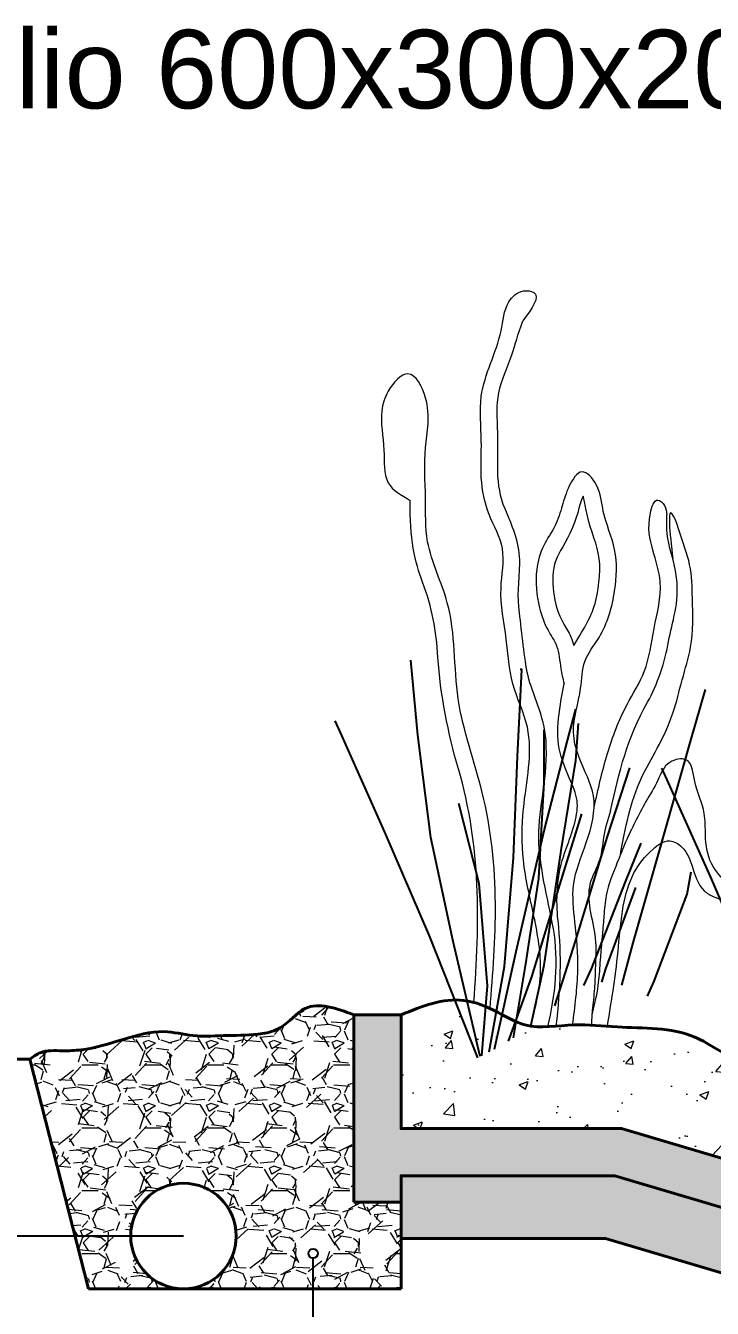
# Model space of a CAD drawing. Header units: millimetres. Extents: x 3441.7 to 3473.1, y 1370.7 to 1404.8.
# Drawn here: x 3446.475 to 3447.761, y 1384.103 to 1386.508 of the extents above; entities that cross this region are included whole.
import ezdxf

# ---------------------------------------------------------------- set-up
doc = ezdxf.new("R2010")
doc.units = ezdxf.units.MM
doc.layers.add('MURATURA_section_wall', color=7, linetype='Continuous', lineweight=40)
doc.layers.add('PIANTE_laghetto - PISCINA', color=7, linetype='Continuous', lineweight=0, true_color=0x306c2d)
doc.layers.add('TRATTEGGI - hatch', color=7, linetype='Continuous', lineweight=5, true_color=0x8f8f8f)
doc.layers.add('SCRITTE_txt', color=7, linetype='Continuous')
doc.layers.add('VEGETAZIONE', color=7, linetype='Continuous', true_color=0x007a00)
doc.styles.get("Standard").update_dxf_attribs({"font": 'arial.ttf'})

msp = doc.modelspace()

# ---------------------------------------------------------------- hatches: boundary and pattern name
at = {"layer": 'TRATTEGGI - hatch'}
h = msp.add_hatch(dxfattribs=at)
h.set_pattern_fill('AR-CONC', color=256, scale=0.02355811703335998, style=0)
h.set_pattern_definition([(49.99999999999999, (3430.489087552899, 1278.141046516916), (0.168972993250777, -0.01478322140013178), [0.01766858777501998, -0.1943544655252198]), (355, (3430.489087552899, 1278.141046516916), (-0.03268720155789828, 0.1772023031727764), [0.01413487022001599, -0.1554835724201759]), (100.4514, (3430.503168635226, 1278.139814582879), (0.1362859171931564, 0.1624189741929805), [0.01501598855748601, -0.1651758793151319]), (46.18420000000002, (3430.489087552899, 1278.188162750983), (0.2514218952632876, -0.03899316310809395), [0.02650288166252992, -0.291531698287829]), (96.63559999999998, (3430.510039375372, 1278.184913307577), (0.2201889340403323, 0.2294838280696005), [0.0225239835429725, -0.247763779395061]), (351.1842, (3430.489087552899, 1278.188162750983), (0.2201887549008587, 0.2294840000497168), [0.02120230533002398, -0.2332253586302638]), (21, (3430.512645669933, 1278.176383692466), (0.1406200619184462, -0.09484942946135617), [0.01766858777501998, -0.1943544655252198]), (326.0000000000001, (3430.512645669933, 1278.176383692466), (0.05732051065419451, 0.1708316962796002), [0.01413487022001599, -0.1554835724201759]), (71.4514, (3430.524364003398, 1278.168479565858), (0.1979406301820009, 0.07598211188320783), [0.01501598855748602, -0.1651758793151319]), (37.50000000000001, (3430.489087552899, 1278.141046516916), (0.002864632946734582, 0.07842352368244265), [0, -0.153598923057507, 0, -0.1578393841235118, 0, -0.1560725253460098]), (7.499999999999999, (3430.489087552899, 1278.141046516916), (0.06197422950974011, 0.09291597267852499), [0, -0.08999200706743508, 0, -0.150065205502503, 0, -0.05948424550923392]), (327.5, (3430.436552951915, 1278.141046516916), (0.1257585142638295, -0.005313503079909423), [0, -0.05889529258339993, 0, -0.1837533128602078, 0, -0.2438265112952757]), (317.5, (3430.412994834881, 1278.141046516916), (0.1373876802960483, 0.02358284889407171), [0, -0.07656388035841993, 0, -0.1220310462328047, 0, -0.1731521601951958])])
edge = h.paths.add_edge_path()
edge.add_spline(control_points=[(3448.626986008772, 1384.36408928047), (3448.616284966148, 1384.369509891408), (3448.602569500271, 1384.37644884047), (3448.587470476228, 1384.380280927143), (3448.583624676937, 1384.381105693783)], knot_values=[0.5011025843369028, 0.5011025843369028, 0.5011025843369028, 0.5011025843369028, 0.5130988855937124, 0.517118801961612, 0.517118801961612, 0.517118801961612, 0.517118801961612], degree=3, periodic=0)
edge.add_spline(control_points=[(3448.583624676937, 1384.381105693783), (3448.576633703315, 1384.382604971666), (3448.569457382911, 1384.383651370957), (3448.562282346363, 1384.384597319959)], knot_values=[0.4937950970855718, 0.4937950970855718, 0.4937950970855718, 0.4937950970855718, 0.5011025843369028, 0.5011025843369028, 0.5011025843369028, 0.5011025843369028], degree=3, periodic=0)
edge.add_spline(control_points=[(3448.562282346363, 1384.384597319959), (3448.55910887835, 1384.385015706525), (3448.534050365928, 1384.388164478205), (3448.488844330006, 1384.395358303628), (3448.424095981852, 1384.394377970753), (3448.392044682872, 1384.433497794104), (3448.35343546044, 1384.464790280346), (3448.295734580174, 1384.456110808514), (3448.232578456064, 1384.46141133315), (3448.167603923368, 1384.450868162345), (3448.139699625193, 1384.490385224681), (3448.103116272775, 1384.499904131303), (3448.060600090164, 1384.499133000485), (3448.021628133934, 1384.505960220471), (3448.005604551296, 1384.51797353299), (3448.004338498651, 1384.518983916096)], knot_values=[0.2931844578492684, 0.2931844578492684, 0.2931844578492684, 0.2931844578492684, 0.2964165078740583, 0.3187075686946895, 0.3411876713864884, 0.3568625899763333, 0.3680617106062649, 0.390238570641479, 0.4110750544264405, 0.4359546933720397, 0.4479562875021786, 0.4561919804661894, 0.4731712960813115, 0.4921314562677731, 0.4937950970855717, 0.4937950970855717, 0.4937950970855717, 0.4937950970855717], degree=3, periodic=0)
edge.add_spline(control_points=[(3448.004338498651, 1384.518983916096), (3447.99507382102, 1384.526377663743), (3447.979197672713, 1384.54581744286), (3447.955795261771, 1384.554275770697), (3447.943493677511, 1384.556586704213)], knot_values=[0.2685481115321977, 0.2685481115321977, 0.2685481115321977, 0.2685481115321977, 0.28072224657598, 0.2931844578492685, 0.2931844578492685, 0.2931844578492685, 0.2931844578492685], degree=3, periodic=0)
edge.add_spline(control_points=[(3447.943493677511, 1384.556586704213), (3447.939536528814, 1384.557330080624), (3447.92555458619, 1384.559214418685), (3447.911581250959, 1384.558958999883), (3447.901668212893, 1384.558474433358)], knot_values=[0.2545532415691723, 0.2545532415691723, 0.2545532415691723, 0.2545532415691723, 0.2585620604381326, 0.2685481115321977, 0.2685481115321977, 0.2685481115321977, 0.2685481115321977], degree=3, periodic=0)
edge.add_spline(control_points=[(3447.901668212893, 1384.558474433358), (3447.881847791237, 1384.557505576707), (3447.837133790096, 1384.552535635517), (3447.795838485027, 1384.574048569333), (3447.773665931073, 1384.587002858055)], knot_values=[0.2089800167974521, 0.2089800167974521, 0.2089800167974521, 0.2089800167974521, 0.2289464228629254, 0.2545532415691723, 0.2545532415691723, 0.2545532415691723, 0.2545532415691723], degree=3, periodic=0)
edge.add_spline(control_points=[(3447.773665931073, 1384.587002858055), (3447.772595279532, 1384.587628384965), (3447.757432700596, 1384.596535709298), (3447.701005590866, 1384.631685995013), (3447.625505494412, 1384.627835635732), (3447.570412418222, 1384.631820225493), (3447.564384793953, 1384.632274996033)], knot_values=[0.135361206988783, 0.135361206988783, 0.135361206988783, 0.135361206988783, 0.1365976897117721, 0.1529116788690293, 0.202823824127184, 0.2089800167974521, 0.2089800167974521, 0.2089800167974521, 0.2089800167974521], degree=3, periodic=0)
edge.add_spline(control_points=[(3447.564384793953, 1384.632274996033), (3447.55439967784, 1384.633028350331), (3447.544473524975, 1384.633829098024), (3447.534518208923, 1384.634373924538)], knot_values=[0.1251631097145695, 0.1251631097145695, 0.1251631097145695, 0.1251631097145695, 0.135361206988783, 0.135361206988783, 0.135361206988783, 0.135361206988783], degree=3, periodic=0)
edge.add_spline(control_points=[(3447.534518208923, 1384.634373924538), (3447.523756288401, 1384.634962894251), (3447.512052056399, 1384.635277180134), (3447.500176919685, 1384.634789600035), (3447.49925451581, 1384.63474745311)], knot_values=[0.1132112940040025, 0.1132112940040025, 0.1132112940040025, 0.1132112940040025, 0.1242356664862213, 0.1251631097145696, 0.1251631097145696, 0.1251631097145696, 0.1251631097145696], degree=3, periodic=0)
edge.add_spline(control_points=[(3447.49925451581, 1384.63474745311), (3447.489143291233, 1384.634285446144), (3447.478922620779, 1384.633305371435), (3447.468748307626, 1384.632488256404)], knot_values=[0.1030448289445009, 0.1030448289445009, 0.1030448289445009, 0.1030448289445009, 0.1132112940040025, 0.1132112940040025, 0.1132112940040025, 0.1132112940040025], degree=3, periodic=0)
edge.add_spline(control_points=[(3447.468748307626, 1384.632488256404), (3447.46349738077, 1384.63206654624), (3447.458258801438, 1384.631688241289), (3447.453053987137, 1384.631446959087)], knot_values=[0.09779795246185546, 0.09779795246185546, 0.09779795246185546, 0.09779795246185546, 0.1030448289445009, 0.1030448289445009, 0.1030448289445009, 0.1030448289445009], degree=3, periodic=0)
edge.add_spline(control_points=[(3447.453053987137, 1384.631446959087), (3447.442193303175, 1384.630943484881), (3447.431479637386, 1384.631036628944), (3447.421107581655, 1384.632576967059)], knot_values=[0.08684949897873384, 0.08684949897873384, 0.08684949897873384, 0.08684949897873384, 0.09779795246185545, 0.09779795246185545, 0.09779795246185545, 0.09779795246185545], degree=3, periodic=0)
edge.add_spline(control_points=[(3447.421107581655, 1384.632576967059), (3447.417351129704, 1384.633134831986), (3447.396188895243, 1384.637397844345), (3447.371909201109, 1384.652096175606), (3447.349920001324, 1384.663059967232), (3447.344736668988, 1384.665454942523)], knot_values=[0.05856241272629621, 0.05856241272629621, 0.05856241272629621, 0.05856241272629621, 0.06252761890288273, 0.08117035315130852, 0.08684949897873386, 0.08684949897873386, 0.08684949897873386, 0.08684949897873386], degree=3, periodic=0)
edge.add_spline(control_points=[(3447.344736668988, 1384.665454942523), (3447.334729395491, 1384.670078835261), (3447.324539975401, 1384.674087457486), (3447.31425343562, 1384.676949815874)], knot_values=[0.04759788993637733, 0.04759788993637733, 0.04759788993637733, 0.04759788993637733, 0.0585624127262962, 0.0585624127262962, 0.0585624127262962, 0.0585624127262962], degree=3, periodic=0)
edge.add_spline(control_points=[(3447.31425343562, 1384.676949815874), (3447.307844837474, 1384.678733088485), (3447.262927464163, 1384.688058716122), (3447.217178136556, 1384.669548841067), (3447.17799450055, 1384.653695401364)], knot_values=[0, 0, 0, 0, 0.006830987087222934, 0.04759788993637733, 0.04759788993637733, 0.04759788993637733, 0.04759788993637733], degree=3, periodic=0)
edge.add_line((3447.17799450055, 1384.653695401364), (3447.17799450055, 1384.440282274528))
edge.add_line((3447.17799450055, 1384.440282274528), (3447.590976585685, 1384.440282274528))
edge.add_line((3447.590976585685, 1384.440282274528), (3448.668447533848, 1384.120727471054))
edge.add_spline(control_points=[(3448.668447533847, 1384.120727471054), (3448.664341938309, 1384.126681847458), (3448.66023634277, 1384.132636223861), (3448.659016404636, 1384.139292934548)], knot_values=[0.615720511461927, 0.615720511461927, 0.615720511461927, 0.615720511461927, 0.6227264886776177, 0.6227264886776177, 0.6227264886776177, 0.6227264886776177], degree=3, periodic=0)
edge.add_spline(control_points=[(3448.659016404636, 1384.139292934548), (3448.65883901181, 1384.1402608957), (3448.658157667339, 1384.146014887206), (3448.661428448483, 1384.158106412086), (3448.649223926814, 1384.168863517263), (3448.633727424122, 1384.176195174578), (3448.636160276977, 1384.199099119603), (3448.642987535764, 1384.224010805972), (3448.670199704908, 1384.24570788437), (3448.691498613354, 1384.264106932986), (3448.696714311107, 1384.280142810497), (3448.697390233778, 1384.283016882363)], knot_values=[0.5564706609806979, 0.5564706609806979, 0.5564706609806979, 0.5564706609806979, 0.5574894094430287, 0.5624350491049266, 0.5678511514804009, 0.5723498011281799, 0.578660232080564, 0.5879270232432696, 0.5989720119904535, 0.612808126842453, 0.615720511461927, 0.615720511461927, 0.615720511461927, 0.615720511461927], degree=3, periodic=0)
edge.add_spline(control_points=[(3448.697390233778, 1384.283016882363), (3448.70003584922, 1384.294266229718), (3448.697656889714, 1384.327698792459), (3448.669928116044, 1384.343223487058), (3448.652031585058, 1384.351883081906)], knot_values=[0.5261296247405244, 0.5261296247405244, 0.5261296247405244, 0.5261296247405244, 0.5375289312820626, 0.5564706609806979, 0.5564706609806979, 0.5564706609806979, 0.5564706609806979], degree=3, periodic=0)
edge.add_spline(control_points=[(3448.652031585058, 1384.351883081906), (3448.647048456338, 1384.354294268511), (3448.638457277725, 1384.35827700141), (3448.630319222985, 1384.362400841497), (3448.626986008772, 1384.36408928047)], knot_values=[0.5171188019616121, 0.5171188019616121, 0.5171188019616121, 0.5171188019616121, 0.5223929568988179, 0.5261296247405245, 0.5261296247405245, 0.5261296247405245, 0.5261296247405245], degree=3, periodic=0)
h = msp.add_hatch(dxfattribs=at)
h.set_pattern_fill('GRAVEL', color=256, scale=0.1177905851667999, style=0)
h.set_pattern_definition([(228.0128, (3430.57389677422, 1278.258837102083), (-0.9423244730992744, -1.060115424529902), [0.01584707416600059, -1.568863169408103]), (184.9697, (3430.563295621555, 1278.247058043566), (1.413487145860476, 0.1177895612140737), [0.02719407681628876, -2.692212780278491]), (132.5104, (3430.536203786966, 1278.244702231863), (1.177904758376638, -1.295697458535163), [0.01917489377813302, -1.898316839846872]), (267.2737, (3430.490265458751, 1278.215254585571), (0.1177901160925554, 2.355811738081095), [0.02476405704429767, -2.451641176223129]), (292.8337, (3430.489087552899, 1278.190518562686), (-0.5889540926012364, 1.413486599342803), [0.02428311808506163, -2.404031988557486]), (357.2737, (3430.498510799713, 1278.168138351504), (-2.355811738081095, 0.1177901160925555), [0.02476405704429767, -2.451641176223129]), (37.6942, (3430.523246822598, 1278.166960445653), (-1.531278472413038, -1.177904721486243), [0.0327491986033402, -3.242168070337806]), (72.2553, (3430.549160751335, 1278.186984845131), (0.8245353639129672, 2.591392429745056), [0.03091861511926297, -3.0609439569223]), (121.4296, (3430.558583998148, 1278.216432491423), (-0.9423256512428514, 1.531277022513954), [0.02484792394093637, -2.45994717933616]), (175.2364, (3430.54562703378, 1278.237634796753), (1.295696548302336, -0.1177895877940149), [0.02836774220689069, -1.390018779184718]), (222.3974, (3430.51735729334, 1278.239990608456), (-1.413487887888816, -1.295695504170608), [0.03668564216902949, -3.631881283917378]), (138.8141, (3430.606878138066, 1278.214076679719), (-0.8245344432735688, 0.7067431945378704), [0.01252125699381599, -1.239609742964116]), (171.4692, (3430.597454891253, 1278.222322020681), (1.531277405135769, -0.2355821020618153), [0.02382161457237805, -2.358345496613515]), (225, (3430.57389677422, 1278.225855738236), (-1.307738197362516e-17, -0.1177906216169731), [0.01665806234487401, -0.1499229144756216]), (203.1986, (3430.565651433258, 1278.239990608456), (0.5889528941091167, 0.2355813264373224), [0.008970695385133145, -0.8880956627823818]), (291.8014, (3430.557406092296, 1278.236456890901), (-0.1177905746246189, 0.353371787658498), [0.01268639939421985, -0.62163533717555]), (30.9638, (3430.562117715703, 1278.224677832384), (0.3533715225445456, 0.235581462871316), [0.0206049892726431, -0.6662262588868776]), (161.5651, (3430.579786303478, 1278.235278985049), (0.2355812215245591, -0.1177903970814682), [0.01489944890833369, -0.3575871271717639]), (16.38950000000001, (3430.489087552899, 1278.236456890901), (1.17790611062023, 0.3533708967855924), [0.02087249169155694, -2.066381978040469]), (70.3462, (3430.509111952378, 1278.242346420159), (-0.4711617808523363, -1.295696688389105), [0.01751086618148164, -1.733572100458542]), (293.1986, (3430.579786303478, 1278.258837102083), (-0.2355813264373224, 0.5889528941091167), [0.01794127297968113, -0.8791250851878339]), (343.6105, (3430.586853738588, 1278.242346420159), (-1.17790611062023, 0.3533708967855927), [0.0208724916915569, -2.066381978040464]), (339.444, (3430.489087552899, 1278.163426728098), (-0.5889531431037308, 0.2355806987497554), [0.02012805519330277, -0.9862751756341762]), (294.7751, (3430.507934046526, 1278.156359292988), (-0.5889520058006174, 1.295696839895231), [0.01686502040301203, -1.66963949350048]), (66.80140000000002, (3430.58096420933, 1278.141046516916), (0.2355813264373225, 0.5889528941091167), [0.01794127297968113, -0.8791250851878339]), (17.35400000000001, (3430.58803164444, 1278.157537198839), (-1.531277844998996, -0.4711616930850839), [0.01974535358209583, -1.954784704051154]), (69.444, (3430.523246822598, 1278.141046516916), (-0.2355806987497557, -0.5889531431037306), [0.01006402759665138, -0.9963392032308274]), (101.3098999999999, (3430.57389677422, 1278.141046516916), (-0.1177903062577298, 0.4711624292729236), [0.006006141937655113, -0.5946102898489743]), (165.9638, (3430.572718868368, 1278.146936046174), (0.3533718198128506, -0.1177903563422442), [0.02428311808506163, -0.4613798325690968]), (186.009, (3430.549160751335, 1278.152825575433), (1.177905822327076, 0.1177905047725866), [0.02250389129611712, -2.227882057969795]), (303.6901, (3430.562117715703, 1278.214076679719), (-0.1177907423591828, 0.235581118243206), [0.01698799377392621, -0.4077119683648143]), (353.1572, (3430.571540962516, 1278.199941809499), (2.002439873094945, -0.2355821124138375), [0.02965896260148922, -2.93623223255227]), (60.94540000000001, (3430.600988608808, 1278.196408091944), (-0.4711623438710185, -0.8245341414662876), [0.01212724748643302, -1.200601034874424]), (90, (3430.606878138066, 1278.207009244609), (-0.1177905851667999, 0.1177905851667999), [0.007067435110007993, -0.1107231500567919]), (120.2564, (3430.546804939631, 1278.156359292988), (0.4711617383806968, -0.8245343854441655), [0.01636393925371251, -1.620035168903286]), (48.01280000000001, (3430.53855959867, 1278.170494163208), (0.9423244730992743, 1.060115424529902), [0.03169414833200118, -1.553016095242102]), (0, (3430.559761904, 1278.194052280241), (0.1177905851667999, 0.1177905851667999), [0.03062555214336797, -0.08716503302343191]), (325.3048, (3430.590387456143, 1278.194052280241), (-1.17790517543078, 0.8245351102967684), [0.0186243405830634, -1.843808304236254]), (254.0546, (3430.605700232215, 1278.183451127576), (-0.1177905721269558, -0.4711623555856305), [0.0171505447814564, -0.8403778721972152]), (207.646, (3430.600988608808, 1278.166960445653), (-2.238020624294429, -1.17790676020671), [0.02792402507256742, -2.764483076016995]), (175.4261, (3430.576252585923, 1278.154003481284), (-1.531277672932311, 0.1177899727925218), [0.02954176096924818, -2.92463115560977])])
edge = h.paths.add_edge_path()
edge.add_spline(control_points=[(3447.089651561675, 1384.653695401364), (3447.056816373207, 1384.665821883943), (3447.002752123937, 1384.685788547987), (3446.960899501855, 1384.628966960355), (3446.908675148649, 1384.61456973897), (3446.853547376381, 1384.616097849758), (3446.791597507573, 1384.61119333731), (3446.726403852416, 1384.628335034458), (3446.656212561904, 1384.607439621398), (3446.594139558154, 1384.587843672121), (3446.541851548254, 1384.585575509953), (3446.506389687167, 1384.588366796428), (3446.488810062656, 1384.575066356518), (3446.482469612816, 1384.57026928181)], knot_values=[0, 0, 0, 0, 0.03121522665980068, 0.05139692731773267, 0.0630734230654281, 0.08526418554703034, 0.1074208439248687, 0.1260476330410255, 0.152360943614841, 0.1799228949803939, 0.1920610787143747, 0.2060840589802473, 0.2139949604115924, 0.2139949604115924, 0.2139949604115924, 0.2139949604115924], degree=3, periodic=0)
edge.add_line((3446.482469612816, 1384.57026928181), (3446.592375436395, 1384.140150907767))
edge.add_line((3446.592375436395, 1384.140150907767), (3446.770468642831, 1384.140150907767))
edge.add_arc((3446.770468642831, 1384.239020204087), 0.09886929632047295, 180.0000000000122, 269.99999999999847, ccw=False)
edge.add_arc((3446.770468642831, 1384.239020204087), 0.09886929632047295, 0, 180, ccw=False)
edge.add_arc((3446.770468642831, 1384.239020204087), 0.09886929632047295, -90, 0, ccw=False)
edge.add_line((3446.770468642831, 1384.140150907767), (3447.17799450055, 1384.140150907767))
edge.add_line((3447.17799450055, 1384.140150907767), (3447.17799450055, 1384.302749455748))
edge.add_line((3447.17799450055, 1384.302749455748), (3447.089651561675, 1384.302749455748))
edge.add_line((3447.089651561675, 1384.302749455748), (3447.089651561675, 1384.653695401364))
at = {"layer": 'TRATTEGGI - hatch', "true_color": 0x383838}
h = msp.add_hatch(color=250, dxfattribs=at)
edge = h.paths.add_edge_path()
edge.add_line((3456.551099478119, 1384.653695401364), (3456.462756539244, 1384.653695401364))
edge.add_line((3456.462756539244, 1384.653695401364), (3456.462756539244, 1384.440282274528))
edge.add_line((3456.462756539244, 1384.440282274528), (3456.049774454108, 1384.440282274528))
edge.add_line((3456.049774454108, 1384.440282274528), (3454.959548217281, 1384.116944525659))
edge.add_line((3454.959548217281, 1384.116944525658), (3454.846692872668, 1384.116944525658))
edge.add_line((3454.846692872668, 1384.116944525658), (3454.829013894122, 1384.048126028993))
edge.add_spline(control_points=[(3454.829013894122, 1384.048126028993), (3454.828326594166, 1384.043974026779), (3454.827296052277, 1384.03990037189), (3454.825886328689, 1384.035951436967)], knot_values=[0.2016462037135931, 0.2016462037135931, 0.2016462037135931, 0.2016462037135931, 0.2059052589238498, 0.2059052589292023, 0.2059052589292023, 0.2059052589292023], degree=3, periodic=0)
edge.add_spline(control_points=[(3454.686083012494, 1383.977811104862), (3454.714320172576, 1383.976477410998), (3454.769195600554, 1383.97084226566), (3454.817210187075, 1384.011647723171), (3454.825886328687, 1384.035951436962)], knot_values=[0.1470175366604609, 0.1470175366604609, 0.1470175366604609, 0.1470175366604609, 0.1754338550701806, 0.2016462037135931, 0.2016462037135931, 0.2016462037135931, 0.2016462037189456], degree=3, periodic=0)
edge.add_line((3454.82588632869, 1384.035951436966), (3454.765245344328, 1383.79989586569))
edge.add_line((3454.765245344328, 1383.79989586569), (3454.567068157956, 1383.79989586569))
edge.add_spline(control_points=[(3454.567068157956, 1383.79989586569), (3454.544811009576, 1383.797929976953), (3454.522408194413, 1383.796775368198), (3454.499453303458, 1383.79989586569)], knot_values=[0.1005290614971896, 0.1005290614971896, 0.1005290614971896, 0.1005290614971896, 0.123357131995037, 0.1233571319952658, 0.1233571319952658, 0.1233571319952658], degree=3, periodic=0)
edge.add_line((3454.499453303459, 1383.79989586569), (3454.43779605637, 1383.79989586569))
edge.add_line((3454.43779605637, 1383.79989586569), (3454.178586604377, 1383.089874977964))
edge.add_line((3454.178586604377, 1383.089874977964), (3451.820375519897, 1383.089874977964))
edge.add_line((3451.820375519897, 1383.089874977964), (3451.820375519897, 1383.001532039089))
edge.add_line((3451.820375519897, 1383.001532039089), (3454.240380939543, 1383.001532039089))
edge.add_line((3454.240380939543, 1383.001532039089), (3454.499590391537, 1383.711552926815))
edge.add_line((3454.499590391537, 1383.711552926815), (3454.833762094641, 1383.711552926815))
edge.add_line((3454.833762094641, 1383.711552926815), (3454.915209622981, 1384.028601586783))
edge.add_line((3454.915209622981, 1384.028601586783), (3454.97237246985, 1384.028601586783))
edge.add_line((3454.97237246985, 1384.028601586783), (3456.062598706677, 1384.351939335653))
edge.add_line((3456.062598706677, 1384.351939335653), (3456.462756539244, 1384.351939335653))
edge.add_line((3456.462756539244, 1384.351939335653), (3456.462756539244, 1384.302749455748))
edge.add_line((3456.462756539244, 1384.302749455748), (3456.551099478119, 1384.302749455748))
edge.add_line((3456.551099478119, 1384.302749455748), (3456.551099478119, 1384.653695401364))
edge = h.paths.add_edge_path()
edge.add_line((3447.17799450055, 1384.440282274528), (3447.17799450055, 1384.653695401364))
edge.add_line((3447.17799450055, 1384.653695401364), (3447.089651561675, 1384.653695401364))
edge.add_line((3447.089651561675, 1384.653695401364), (3447.089651561675, 1384.302749455748))
edge.add_line((3447.089651561675, 1384.302749455748), (3447.17799450055, 1384.302749455748))
edge.add_line((3447.17799450055, 1384.302749455748), (3447.17799450055, 1384.351939335653))
edge.add_line((3447.17799450055, 1384.351939335653), (3447.578152333117, 1384.351939335653))
edge.add_line((3447.578152333117, 1384.351939335653), (3448.668378569943, 1384.028601586783))
edge.add_line((3448.668378569943, 1384.028601586783), (3448.725541416813, 1384.028601586783))
edge.add_line((3448.725541416813, 1384.028601586783), (3448.806988945152, 1383.711552926815))
edge.add_line((3448.806988945152, 1383.711552926815), (3449.141160648256, 1383.711552926815))
edge.add_line((3449.141160648256, 1383.711552926815), (3449.40037010025, 1383.001532039089))
edge.add_line((3449.40037010025, 1383.001532039089), (3451.820375519897, 1383.001532039089))
edge.add_line((3451.820375519897, 1383.001532039089), (3451.820375519897, 1383.089874977964))
edge.add_line((3451.820375519897, 1383.089874977964), (3449.462164435417, 1383.089874977964))
edge.add_line((3449.462164435417, 1383.089874977964), (3449.202954983423, 1383.79989586569))
edge.add_line((3449.202954983423, 1383.79989586569), (3449.141297736335, 1383.79989586569))
edge.add_spline(control_points=[(3449.141297736336, 1383.79989586569), (3449.118342845381, 1383.796775368198), (3449.095940030217, 1383.797929976953), (3449.073682881837, 1383.79989586569)], knot_values=[0.1005290614971896, 0.1005290614971896, 0.1005290614971896, 0.1005290614974184, 0.1233571319952658, 0.1233571319952658, 0.1233571319952658, 0.1233571319952658], degree=3, periodic=0)
edge.add_line((3449.073682881837, 1383.79989586569), (3448.875505695466, 1383.79989586569))
edge.add_line((3448.875505695466, 1383.79989586569), (3448.814864711101, 1384.035951436976))
edge.add_spline(control_points=[(3448.814864711104, 1384.035951436967), (3448.813454987516, 1384.03990037189), (3448.812424445627, 1384.043974026779), (3448.811737145671, 1384.048126028993)], knot_values=[0.2016462037135642, 0.2016462037135642, 0.2016462037135642, 0.2016462037189456, 0.2059052589291918, 0.2059052589291918, 0.2059052589291918, 0.2059052589291918], degree=3, periodic=0)
edge.add_spline(control_points=[(3448.847747995989, 1384.149920905619), (3448.837284631098, 1384.135397404902), (3448.815988477455, 1384.105837630784), (3448.808685570972, 1384.066560694681), (3448.811737145671, 1384.048126028993)], knot_values=[0.2059052589291918, 0.2059052589291918, 0.2059052589291918, 0.2059052589291918, 0.2241703590109652, 0.2430803342213831, 0.2430803342213831, 0.2430803342213831, 0.2430803342213831], degree=3, periodic=0)
edge.add_line((3448.811737145671, 1384.048126028993), (3448.794058167126, 1384.116944525658))
edge.add_line((3448.794058167126, 1384.116944525658), (3448.681202822512, 1384.116944525658))
edge.add_line((3448.681202822512, 1384.116944525658), (3447.590976585685, 1384.440282274528))
edge.add_line((3447.590976585685, 1384.440282274528), (3447.17799450055, 1384.440282274528))
at = {"layer": 'TRATTEGGI - hatch'}
h = msp.add_hatch(dxfattribs=at)
h.set_pattern_fill('AR-SAND', color=256, scale=0.02944764629169997, style=0)
h.set_pattern_definition([(37.50000000000001, (3430.489087552899, 1278.141046516916), (-0.001855006128338131, 0.0567404248163397), [0, -0.04476042236338396, 0, -0.05006099869588995, 0, -0.04785242522401245]), (7.499999999999999, (3430.489087552899, 1278.141046516916), (0.05211575843201418, 0.08310555911239823), [0, -0.02414706995919397, 0, -0.04034327541962896, 0, -0.01546001430314248]), (327.5, (3430.452866947961, 1278.141046516916), (0.09170414804703406, 0.0001666458069023242), [0, -0.01472382314584998, 0, -0.05300576332505995, 0, -0.06920196878549494]), (317.5, (3430.452866947961, 1278.141046516916), (0.08852335295951391, 0.02584547959505172), [0, -0.007361911572924992, 0, -0.03474822262420597, 0, -0.03975432249379496])])
h.paths.add_polyline_path([(3454.581982838426, 1383.593762341648), (3454.925117761726, 1383.593762341648), (3455.007975058047, 1383.916298768507), (3456.079697710102, 1384.234148750486), (3456.462756539244, 1384.234148750486), (3456.462756539244, 1384.302749455748), (3456.462756539244, 1384.351939335653), (3456.062598706677, 1384.351939335653), (3454.97237246985, 1384.028601586783), (3454.915209622981, 1384.028601586783), (3454.833762094641, 1383.711552926815), (3454.499590391537, 1383.711552926815), (3454.240380939543, 1383.001532039089), (3451.820375519897, 1383.001532039089), (3449.40037010025, 1383.001532039089), (3449.141160648256, 1383.711552926815), (3448.806988945152, 1383.711552926815), (3448.725541416813, 1384.028601586783), (3448.668378569943, 1384.028601586783), (3447.578152333117, 1384.351939335653), (3447.17799450055, 1384.351939335653), (3447.17799450055, 1384.302749455748), (3447.17799450055, 1384.234148750486), (3447.561053329691, 1384.234148750486), (3448.632775981747, 1383.916298768507), (3448.715633278068, 1383.593762341648), (3449.058768201367, 1383.593762341648), (3449.317977653361, 1382.883741453922), (3451.820375519897, 1382.883741453922), (3454.322773386433, 1382.883741453922)])

# ---------------------------------------------------------------- linework, layer by layer
at = {"layer": 'MURATURA_section_wall'}
msp.add_line((3447.17799450055, 1384.302749455748), (3447.17799450055, 1384.140150907767), dxfattribs=at)
for points in [[(3448.875505695466, 1383.79989586569), (3448.794058167126, 1384.116944525658), (3448.681202822512, 1384.116944525658), (3447.590976585685, 1384.440282274528), (3447.17799450055, 1384.440282274528), (3447.17799450055, 1384.653695401364), (3447.089651561675, 1384.653695401364), (3447.089651561675, 1384.302749455748)], [(3446.592375436395, 1384.140150907767), (3446.482469612816, 1384.57026928181), (3444.22013569545, 1384.57026928181)], [(3448.806988945152, 1383.711552926815), (3448.725541416813, 1384.028601586783), (3448.668378569943, 1384.028601586783), (3447.578152333117, 1384.351939335653), (3447.17799450055, 1384.351939335653), (3447.17799450055, 1384.302749455748)], [(3447.089651561675, 1384.302749455748), (3447.17799450055, 1384.302749455748)], [(3447.17799450055, 1384.234148750486), (3447.561053329691, 1384.234148750486), (3448.632775981747, 1383.916298768507)], [(3446.592375436395, 1384.140150907767), (3447.17799450055, 1384.140150907767)]]:
    msp.add_lwpolyline(points, dxfattribs=at)
msp.add_circle((3446.770468642831, 1384.239020204087), 0.09886929632047295, dxfattribs=at)
for points in [[(3447.089651561675, 1384.653695401364), (3446.998508250016, 1384.665630980486), (3446.951386034983, 1384.62941683501), (3446.918762963037, 1384.618552618746), (3446.853516819146, 1384.61493112206), (3446.788270675254, 1384.61493112206), (3446.733899440816, 1384.622173841637), (3446.657778939608, 1384.607688402483), (3446.579005415457, 1384.588137467737), (3446.543305830743, 1384.586354235869), (3446.502173760545, 1384.582696598141), (3446.482469612816, 1384.57026928181)], [(3447.17799450055, 1384.653695401364), (3447.294935114002, 1384.680836502522), (3447.360128252648, 1384.657848609441), (3447.409981894218, 1384.634860442564), (3447.50201887668, 1384.634860442564), (3447.582551512404, 1384.631029218315), (3447.728277286774, 1384.611872549482), (3447.770461179805, 1384.588884656401), (3447.84332406699, 1384.558234041027), (3447.93152700339, 1384.558234041027), (3447.977545494622, 1384.542908596442), (3448.008224488776, 1384.516089205317), (3448.061913280683, 1384.500764034527), (3448.111766370115, 1384.496932810279), (3448.134776167868, 1384.489270087987), (3448.161620011685, 1384.46628192111), (3448.234482898869, 1384.458619472613), (3448.295841439316, 1384.458619472613), (3448.361034577962, 1384.454787974569), (3448.387878973916, 1384.435631305736), (3448.42239256627, 1384.404980690362), (3448.487585704917, 1384.393486743821), (3448.552778843564, 1384.385824021529), (3448.594962736594, 1384.378161573032), (3448.637146629625, 1384.359004904199), (3448.694670019734, 1384.316860068489), (3448.694670019734, 1384.274715506574), (3448.66782562378, 1384.2440648912), (3448.644816378164, 1384.221076998119), (3448.636147812038, 1384.195201928614), (3448.637472943165, 1384.176666502389), (3448.648074544324, 1384.168722865634), (3448.658676145482, 1384.156807273603), (3448.658676145482, 1384.142243528858), (3448.668447533847, 1384.120727471054)]]:
    msp.add_spline(points, degree=3, dxfattribs=at)
at = {"layer": 'PIANTE_laghetto - PISCINA'}
for points in [[(3447.421107581681, 1384.632576967055), (3447.439255145101, 1384.734650787864), (3447.426941916237, 1384.83798295528), (3447.407241633474, 1384.943775177715), (3447.407241633474, 1385.039726632485), (3447.414521572606, 1385.193153843466), (3447.387433131669, 1385.274343325352), (3447.375119902805, 1385.357993409847), (3447.365269761423, 1385.453944590821), (3447.367732296769, 1385.527753360061), (3447.343106391178, 1385.591720814044), (3447.328331179106, 1385.660608925655), (3447.328331179106, 1385.729497037266), (3447.328331179106, 1385.813146847965), (3447.345569478661, 1385.874653973134), (3447.365269761423, 1385.936161098303), (3447.380045525633, 1385.990287510825), (3447.407379667966, 1386.010821372395), (3447.426493580205, 1386.008177326618), (3447.406390236724, 1385.954866825498)], [(3447.34473666899, 1384.665454942522), (3447.354750428823, 1384.861661635096), (3447.330184154132, 1385.070280597951), (3447.285145707797, 1385.246175216249), (3447.264674088291, 1385.426160343393), (3447.227824400186, 1385.540696233831), (3447.22373029714, 1385.622507779712), (3447.22373029714, 1385.716590852129), (3447.22373029714, 1385.810673924546), (3447.19097526422, 1385.855670343229), (3447.154126128253, 1385.822945724877), (3447.141842714839, 1385.786130597679), (3447.145937370023, 1385.712500343284), (3447.154126128253, 1385.651141615424), (3447.195352614044, 1385.618107607848)], [(3447.49925451581, 1384.63474745311), (3447.509039863105, 1384.737924837714), (3447.503729400111, 1384.828120557749), (3447.501074168614, 1384.897093819846), (3447.524971804223, 1384.976678584707), (3447.538248513845, 1385.0642214975), (3447.511695646739, 1385.135847566839), (3447.501074168614, 1385.183598370996), (3447.514350878236, 1385.2658359431), (3447.522316572726, 1385.3162395545), (3447.548869439832, 1385.36133727762), (3447.578077538435, 1385.448880464208), (3447.578077538435, 1385.525812148032), (3447.556835134323, 1385.59743821737), (3447.543558976839, 1385.64784182877), (3447.517006109733, 1385.671717367747), (3447.493108474124, 1385.645189021528), (3447.479831764502, 1385.608049720136), (3447.466555607018, 1385.570910144947), (3447.445313202906, 1385.533770569759), (3447.432037045422, 1385.488672846639), (3447.437347508415, 1385.417046503505), (3447.453278897396, 1385.374601587627), (3447.469210838515, 1385.345420434166), (3447.477176533005, 1385.302975244493), (3447.483222443775, 1385.274383025739)], [(3447.539542390016, 1385.042824927705), (3447.564551262451, 1385.143497694525), (3447.601325307653, 1385.235346867232), (3447.633502252119, 1385.297345182017), (3447.651912188447, 1385.37807304423), (3447.66340438815, 1385.46532984044), (3447.649614190216, 1385.525031830079), (3447.64501708948, 1385.593918846507), (3447.658885138867, 1385.618733504985), (3447.67145455975, 1385.608471639421), (3447.675508908862, 1385.591593225214)], [(3447.588784510923, 1384.953908033027), (3447.628099582085, 1385.097734647678), (3447.657663809678, 1385.153332986275), (3447.687228037271, 1385.21935609892), (3447.704618726906, 1385.281904469412), (3447.720270181936, 1385.342715058135), (3447.723748099008, 1385.434799969002), (3447.718530947331, 1385.497348339495), (3447.699530223376, 1385.559353499174), (3447.694607913375, 1385.574813925075), (3447.686617924815, 1385.591666328685), (3447.687051754258, 1385.508527964649)], [(3447.564384793944, 1384.632274996034), (3447.576365910728, 1384.707854669379), (3447.585291773148, 1384.781421950747), (3447.59421708343, 1384.857218477296), (3447.614299445668, 1384.919639258959), (3447.650001791071, 1384.964225531575), (3447.681241205265, 1384.979830795439), (3447.703554757038, 1384.968684295734), (3447.72586886095, 1384.924098023118), (3447.745951223188, 1384.886199486047), (3447.763802395889, 1384.875052986342), (3447.795041810083, 1384.863906486637), (3447.817355361857, 1384.857218477296), (3447.837438276232, 1384.863906486637), (3447.81958710353, 1384.879511750502), (3447.790578878873, 1384.89957550473), (3447.759339464679, 1384.937473768005), (3447.748182412724, 1384.990977295144), (3447.745951223188, 1385.031105077397), (3447.728100050486, 1385.091296340081), (3447.712480619458, 1385.131424122334), (3447.681241205265, 1385.126965358174), (3447.658927101353, 1385.093525585263), (3447.636613549579, 1385.053398076807), (3447.616531187341, 1385.015499813532), (3447.59868001464, 1384.977601550257), (3447.583060031474, 1384.939703013187), (3447.5622151667, 1384.877353966017), (3447.557819596323, 1384.838931110041), (3447.550578858987, 1384.751381352354), (3447.546723279544, 1384.709011456519), (3447.535462004671, 1384.654248045513)], [(3447.570091045791, 1385.036016787008), (3447.557184637657, 1384.986092230967), (3447.550135492197, 1384.945243544445), (3447.531806720152, 1384.898760414715), (3447.531806720152, 1384.852277558781), (3447.541676186362, 1384.797342901137), (3447.541676186362, 1384.739591158788), (3447.540266025987, 1384.702968236222), (3447.536036649138, 1384.6621195497), (3447.534518208923, 1384.634373924538)]]:
    msp.add_spline(points, degree=3, dxfattribs=at)
for points, knots in [([(3447.453053987137, 1384.631446959087), (3447.466736798373, 1384.688629781818), (3447.474076469482, 1384.755391574898), (3447.452201734829, 1384.877121113278), (3447.436602911592, 1384.931081434505), (3447.435504756017, 1385.042113928066), (3447.453998658601, 1385.100936429352), (3447.446478453375, 1385.214180270488), (3447.42364972819, 1385.255468101889), (3447.408182699548, 1385.32350904425), (3447.404775245616, 1385.36919088134), (3447.395353285205, 1385.438468171081), (3447.398813937537, 1385.462829630681), (3447.401645927081, 1385.532695347244), (3447.387039817163, 1385.569320827), (3447.365841738875, 1385.617074088683), (3447.360995053109, 1385.638646704207), (3447.358113415757, 1385.686945656678), (3447.360305612772, 1385.716280192002), (3447.35814234481, 1385.773631210971), (3447.356507016725, 1385.797181865812), (3447.365889680232, 1385.84246140754), (3447.376597016024, 1385.865842314949), (3447.391883764618, 1385.90957532392), (3447.396176383525, 1385.928673753563), (3447.406390236724, 1385.954866825498)], [0.00222781795215389, 0.00222781795215389, 0.00222781795215389, 0.00222781795215389, 0.06080821023556752, 0.06080821023556752, 0.121616420471135, 0.121616420471135, 0.1824246307067026, 0.1824246307067026, 0.2237728300927344, 0.2237728300927344, 0.2651210294787661, 0.2651210294787661, 0.2985454906103434, 0.2985454906103434, 0.3266500863154637, 0.3266500863154637, 0.354754682020584, 0.354754682020584, 0.3828592777257043, 0.3828592777257043, 0.4109638734308246, 0.4109638734308246, 0.4390684691359449, 0.4390684691359449, 0.4536204673704082, 0.4536204673704082, 0.4536204673704082, 0.4536204673704082]), ([(3447.518925988985, 1385.626371800516), (3447.510816848542, 1385.607416450752), (3447.50817729634, 1385.584740758015), (3447.481166575966, 1385.529580910588), (3447.470154534533, 1385.517037240624), (3447.461071007912, 1385.479991445067), (3447.461102639425, 1385.459722398866), (3447.468605411368, 1385.416388493452), (3447.473642587661, 1385.401923851182), (3447.493736549284, 1385.367690464049), (3447.499148924534, 1385.356331417708), (3447.501759043695, 1385.345861873519)], [0.3805436920147218, 0.3805436920147218, 0.3805436920147218, 0.3805436920147218, 0.4051119001110056, 0.4051119001110056, 0.4296801082072895, 0.4296801082072895, 0.4542483163035734, 0.4542483163035734, 0.481237161889472, 0.481237161889472, 0.4892559624653277, 0.4892559624653277, 0.4892559624653277, 0.4892559624653277]), ([(3447.50175904375, 1385.34586187347), (3447.522592988124, 1385.382528573329), (3447.535670995625, 1385.400351741428), (3447.549711370273, 1385.460193313027), (3447.552938585964, 1385.492677500785), (3447.542896240206, 1385.541510689637), (3447.528831607412, 1385.57395086892), (3447.522440719981, 1385.612443530243), (3447.521229849015, 1385.619953969602), (3447.518925988985, 1385.626371800516)], [0.2411837609156159, 0.2411837609156159, 0.2411837609156159, 0.2411837609156159, 0.2760681260999582, 0.2760681260999582, 0.3109524912843005, 0.3109524912843005, 0.3399482364239029, 0.3399482364239029, 0.3503644893629232, 0.3503644893629232, 0.3503644893629232, 0.3503644893629232]), ([(3447.314253435523, 1384.676949815901), (3447.326013286097, 1384.827258128482), (3447.327665053555, 1384.970619952687), (3447.266199188211, 1385.180690803616), (3447.251293040785, 1385.255572895614), (3447.243861992376, 1385.374900577264), (3447.236539684739, 1385.416442724771), (3447.204641338123, 1385.501506020311), (3447.19340277216, 1385.546673309238), (3447.195352614044, 1385.618107607848)], [0.003059419464595854, 0.003059419464595854, 0.003059419464595854, 0.003059419464595854, 0.1568612546525369, 0.1568612546525369, 0.226756985052833, 0.226756985052833, 0.2790811486918763, 0.2790811486918763, 0.3181203269616066, 0.3181203269616066, 0.3181203269616066, 0.3181203269616066]), ([(3447.570091045791, 1385.036016787008), (3447.586441171149, 1385.109381068624), (3447.602102787957, 1385.173627639715), (3447.658079335858, 1385.272373475373), (3447.672659261385, 1385.316866893491), (3447.685669207556, 1385.389981081969), (3447.69983163844, 1385.426910830516), (3447.689452058692, 1385.509446400426), (3447.678266054595, 1385.532356920668), (3447.675906569555, 1385.561227125752), (3447.675696279947, 1385.567230638843), (3447.675508908862, 1385.591593225214)], [0, 0, 0, 0, 0.07650676105069759, 0.07650676105069759, 0.114127477335989, 0.114127477335989, 0.1517481936212805, 0.1517481936212805, 0.1818520436515645, 0.1818520436515645, 0.1890635549543415, 0.1890635549543415, 0.1890635549543415, 0.1890635549543415]), ([(3447.468748307626, 1384.632488256404), (3447.477117635018, 1384.705251770429), (3447.479242240891, 1384.763197556365), (3447.468056798505, 1384.867071520322), (3447.469608397374, 1384.913500798331), (3447.494573157682, 1384.986385740753), (3447.508017707029, 1385.0194373235), (3447.508590905368, 1385.072277561984), (3447.490505378425, 1385.097494632518), (3447.465810077742, 1385.176355092362), (3447.473642307711, 1385.221913092611), (3447.483222443775, 1385.274383025739)], [0, 0, 0, 0, 0.06786836398725961, 0.06786836398725961, 0.1044725017303842, 0.1044725017303842, 0.1410766394735088, 0.1410766394735088, 0.1776807772166334, 0.1776807772166334, 0.2119492284513559, 0.2119492284513559, 0.2119492284513559, 0.2119492284513559])]:
    msp.add_open_spline(points, degree=3, knots=knots, dxfattribs=at)
at = {"layer": 'SCRITTE_txt'}
for p, q in [((3446.770468642831, 1384.239020204087), (3445.904517241413, 1384.239020204087)), ((3447.013378086652, 1383.418552645859), (3447.013378086652, 1384.197445534734))]:
    msp.add_line(p, q, dxfattribs=at)
msp.add_circle((3447.013378086652, 1384.206279828622), 0.00883429388750999, dxfattribs=at)
at = {"layer": 'VEGETAZIONE'}
for points in [[(3447.326427719378, 1384.575407146343), (3447.275910311722, 1384.791372587486), (3447.233661930028, 1384.985974368951), (3447.209337104203, 1385.17801560066), (3447.196534564296, 1385.318845837247)], [(3447.342956852904, 1384.584071562923), (3447.371929361028, 1384.744002416998), (3447.388572662908, 1384.948846397488), (3447.396254186853, 1385.13832707944), (3447.403935710797, 1385.300921988954), (3447.401375202816, 1385.300921988954)], [(3447.591272644786, 1384.70904983529), (3447.612617111289, 1384.78881203773), (3447.657426000966, 1384.946285847732), (3447.721438700503, 1385.170333951392), (3447.748324034309, 1385.26379401749)], [(3447.352845528585, 1384.589423757927), (3447.393693678871, 1384.772168464315), (3447.446184092492, 1384.998777117732), (3447.489712728177, 1385.167773401636), (3447.505075776066, 1385.226666046027)], [(3447.321807175286, 1384.573032559093), (3447.231101422046, 1384.801614786511), (3447.147884912647, 1384.996216567976), (3447.064668403249, 1385.183136700173), (3447.054426371323, 1385.2049013731)], [(3447.421107581681, 1384.632576967055), (3447.446184092492, 1384.746562966754), (3447.478190442261, 1384.961649146268), (3447.505075776066, 1385.130645430172), (3447.51019679203, 1385.199780273587)], [(3447.388813845369, 1384.610476647142), (3447.411617234742, 1384.749123516511), (3447.435942060566, 1384.909157876268), (3447.446184092492, 1385.089676634074), (3447.446184092492, 1385.188257799685)], [(3447.465955813042, 1384.670261559047), (3447.505075776066, 1384.793933137242), (3447.563967459641, 1384.985974368951), (3447.606215841336, 1385.116562406513)], [(3447.928484217296, 1384.474542936204), (3447.843130286959, 1384.712888668992), (3447.75991377756, 1384.907490450457), (3447.676697268161, 1385.094410582653), (3447.666455236235, 1385.11617525558)], [(3447.329157930735, 1384.576818595299), (3447.33992301126, 1384.708154720413), (3447.324559963371, 1384.900195952122), (3447.286152343648, 1385.049988112854)], [(3447.379048555846, 1384.604464739152), (3447.423139520658, 1384.724798293827), (3447.475629934279, 1384.897635402365), (3447.516598061983, 1385.030783989683)], [(3447.520616223873, 1384.708921567449), (3447.534521617853, 1384.740161592364), (3447.598534317391, 1384.902756501878), (3447.627980159178, 1384.975732169927)], [(3447.639729434376, 1384.68877927483), (3447.652304985003, 1384.717116644559), (3447.713757176558, 1384.879711554073), (3447.721438700503, 1384.921960625048)], [(3447.553988454559, 1384.715123756167), (3447.561406951659, 1384.740161592364), (3447.617738127252, 1384.892514302853)]]:
    msp.add_lwpolyline(points, dxfattribs=at)

# ---------------------------------------------------------------- texts
at = {"layer": 'SCRITTE_txt', "insert": (3446.747848442355, 1386.500378462567), "char_height": 0.1472382314584998, "width": 3.379932349052318, "attachment_point": 2}
msp.add_mtext('Rocce con taglio 600x300x200 mm', dxfattribs=at)

doc.saveas('drawing.dxf')
